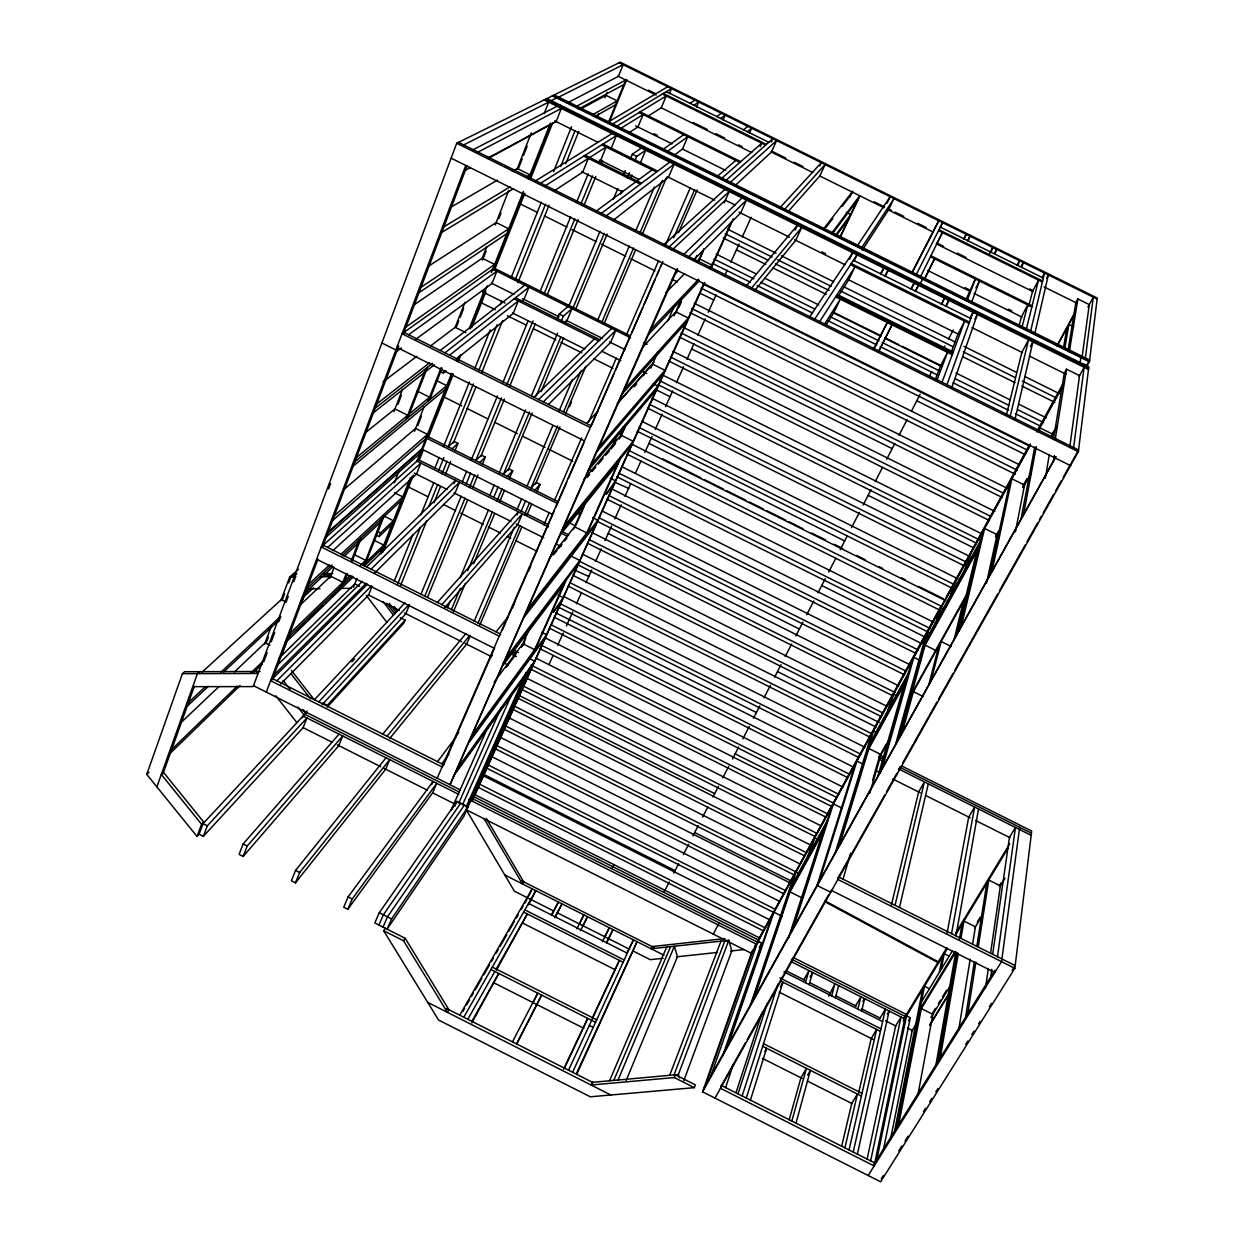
<?xml version="1.0" encoding="UTF-8"?>
<svg xmlns="http://www.w3.org/2000/svg" width="1244" height="1244" viewBox="0 0 1244 1244"><rect width="100%" height="100%" fill="white"/><g stroke="black" fill="none" stroke-linecap="round" stroke-linejoin="round"><path stroke-width="1.5" d="M1031.385 833.169L1031.649 831.039L901.791 766.04M752.154 951.038L702.58 1091.843L880.643 1181.8L1014.84 968.33L1031.447 833.2L899.536 767.159M714.989 1098.11L1078.361 451.712L1088.795 366.871L546.94 98.54M1073.619 447.56L1084.13 367.322L1078.983 376.668M1085.359 357.899L1093.321 297.176L1087.94 307.066M1019.691 827.307L1001.544 961.659L868.203 1175.518M1069.716 447.405L1079.543 375.641L1066.543 369.188L1064.273 373.34L1053.481 439.085M1081.907 358.396L1089.277 304.593L1077.864 298.949L1075.858 302.65L1068.021 350.45M997.486 956.729L1015.462 827.462L1009.444 837.445L992.681 954.164M1080.15 362.595L1080.849 357.495M990.706 976.929L991.779 969.34M985.559 987.658L988.358 968.454M990.597 953.091L1000.378 885.884L988.762 880.052L978.266 946.902M1075.625 361.74L1075.811 360.449M967.77 1013.736L975.871 962.172M1053.388 461.182L1054.29 455.491M965.593 1017.234L974.379 961.736M976.804 946.435L986.803 883.287M958.673 1030.032L970.149 959.295M972.637 944.009L975.42 926.811L963.944 921.042L960.974 938.163M1055.13 439.925L1066.543 369.188M1069.28 352.145L1077.864 298.949M1045.364 478.147L1049.19 455.211M1052.051 437.997L1052.688 434.172L1039.875 427.812L1039.16 431.59M1064.74 348.678L1068.876 324.42L1073.743 326.83M1063.651 346.858L1066.901 328.074M938.1 1061.365L957.087 952.546M959.373 939.453L962.032 924.214M940.215 1057.96L958.346 953.37M935.97 1064.755L955.796 951.94M955.952 935.877L978.546 808.989M951.536 933.653L974.627 807.029L968.718 817.059L947.088 933.124M939.422 972.217L942.314 956.791M917.823 1095.342L932.86 1014.358L921.353 1008.573L898.588 1124.778M941.335 969.092L944.18 953.681L949.063 956.138M1023.454 514.892L1036.299 446.736M1020.966 519.37L1034.759 447.062M1015.399 531.857L1024.527 485.067L1011.885 478.784L991.919 571.494M896.551 1128.044L924.479 986.259L929.299 988.685M894.514 1131.309L922.628 989.291M890.409 1139.784L912.256 1030.405L907.498 1028.011M883.256 1150.467L910.281 1017.732L906.549 1015.85L876.787 1159.75M870.644 1160.854L901.029 1016.97L895.633 1025.927L867.099 1159.159M989.493 575.848L1009.724 482.719M986.461 583.172L997.097 534.671L984.61 528.467L961.285 626.478M857.365 1154.137L889.149 1010.999L887.345 1013.984M853.213 1152.053L885.433 1009.117L880.068 1018.09M849.061 1149.954L876.647 1029.394L871.22 1038.476L858.515 1093.336M1015.197 418.575L1032.893 341.945L1030.374 346.641M1034.961 332.941L1048.35 274.94L1046.655 278.127M899.459 907.514L928.319 783.844M844.909 1147.854L857.411 1094.051L851.736 1103.428L841.675 1146.284M895.058 905.29L924.401 781.885L918.632 791.977L891.388 904.963M958.922 630.708L982.496 532.292M1010.252 416.118L1028.539 339.799L1021.853 352.332L1006.334 415.309M1030.701 330.826L1044.54 273.058L1042.005 277.847M956.574 634.922L976.758 551.279M954.226 639.136L963.4 601.35M861.625 1010.983L864.642 998.652L862.869 1001.653M967.397 564.527L969.558 555.85L972.668 557.405M1026.424 328.711L1038.522 280.087L1032.504 291.454L1028.757 306.148M857.862 1009.102L860.926 996.786L855.623 1005.79M965.313 568.337L967.49 559.629M931.072 680.717L941.164 641.5L951.162 646.476M1022.164 326.597L1027.746 304.92L1021.433 316.847L1019.007 326.052M952.842 591.024L955.143 582.114L958.222 583.654M928.77 684.822L938.971 645.465M950.774 594.788L953.106 585.846M946.637 596.731L1029.177 445.43M835.377 997.781L838.658 985.575M940.588 607.756L941.055 606.03L756.368 944.165L468.926 799.503M938.474 617.164L940.931 608.021L943.978 609.544M936.437 620.865L938.909 611.69M831.63 995.884L834.942 983.709L828.768 996.242M902.149 732.623L913.376 691.648L923.235 696.578M795.989 1123.145L810.419 1070.353L807.651 1075.08M897.701 740.6L927.697 632.123L931.165 633.849M899.925 736.603L925.101 645.123L935.954 650.534M895.493 744.565L925.707 635.746M791.837 1121.046L806.439 1068.347L800.918 1077.786L789.194 1119.771M882.307 768.248L913.842 657.345L920.731 660.797M877.937 776.069L904.232 684.356M880.114 772.166L911.883 660.922M872.65 780.112L879.275 757.316M1021.79 267.413L1023.221 262.515L1021.542 265.718M869.851 793.05L881.001 754.579L868.903 748.53L839.544 844.987M843.043 879.181L850.601 853.229M809.144 984.564L812.69 972.513L810.108 977.038M887.921 710.371L891.653 697.76M889.864 706.825L893.581 694.261L896.986 695.956M805.397 982.682L808.989 970.647L803.826 979.712M831.443 889.771L830.681 892.29L817.495 885.666L818.272 883.147M1017.95 265.516L1019.411 260.634L1016.908 265.438M837.461 848.735L873.381 731.037L876.756 732.732M835.377 852.482L871.5 734.473M863.103 748.919L863.709 746.96M817.199 885.075L855.048 764.438M750.412 1100.131L766.646 1048.272L764.842 1051.444M819.252 881.405L856.898 761.064L861.921 763.583M857.52 759.089L858.127 757.114M746.276 1098.048L782.974 982.231L780.377 986.819M742.139 1095.948L778.013 984.004M791.371 931.445L831.583 807.154M832.5 805.506L833.153 803.469M793.361 927.869L833.402 803.857L841.675 808.009M737.987 1093.865L767.33 1003.379M788.463 938.194L822.564 832.702M736.028 1092.636L762.292 1012.072M808.273 855.203L812.923 841.162M810.077 851.938L814.696 837.927L817.977 839.576M754.268 998.046L789.987 891.886L801.602 897.717L804.479 892.523M725.579 1087.583L733.587 1063.698M750.443 1004.903L794.294 875.092M752.356 1001.467L796.036 871.92M726.341 1048.163L772.244 915.257M728.207 1044.82L773.939 912.147L781.963 916.175M722.577 1056.14L761.748 942.983L758.047 941.117L710.853 1075.951M705.379 1085.763L753.024 950.26M951.924 387.164L977.364 314.452L974.907 319.179M197.003 836.419L201.575 824.259L161.316 774.452L163.493 772.322L203.643 822.02L199.087 834.18L197.003 836.419L146.745 774.39L182.433 673.673L184.61 671.713L260.089 671.496M156.868 786.877L197.438 673.626L199.6 671.667M162.964 773.784L194.359 686.253M994.873 254.103L996.584 249.344L994.92 252.548M946.979 384.723L973.026 312.306L969.776 318.604M385.345 928.273L383.665 930.73L438.572 1020.049L590.309 1096.804L694.323 1087.66L695.318 1084.861L675.368 1074.785L674.31 1077.553L591.258 1085.001L592.502 1082.342L678.384 1074.505L728.813 940.277L651.234 948.752L652.214 946.544L725.019 938.567M991.033 252.205L992.774 247.463L989.478 253.885M683.827 1080.647L731.799 950.882L728.813 940.277M942.035 382.266L964.629 321.17L957.989 334.014L951.349 351.834M971.828 301.67L979.463 281.02L975.934 287.877M264.599 644.205L271.363 626.105M280.817 600.774L289.603 577.263L298.529 569.239M266.356 642.542L268.377 637.115M282.559 599.188L284.581 593.761M288.639 582.923L290.661 577.511M552.414 95.819L1089.433 361.74L1097.255 298.047L620.243 62.2L456.719 143.262L253.138 686.61L192.773 686.657M263.728 661.824L267.133 652.727M271.223 641.811L274.644 632.714M278.734 621.798L280.771 616.34M286.229 601.785L288.281 596.327M293.74 581.788L295.792 576.33M328.54 489.001L330.577 483.543M203.363 836.341L207.313 825.861L306.941 717.975L303.132 727.647L203.363 836.341L199.087 834.18M266.294 692.099L465.785 165.452M284.518 644.765L285.887 641.158M300.239 603.309L302.276 597.897M272.203 679.784L317.889 559.302M322.709 546.582L398.749 346.003M403.243 334.154L467.013 165.95M281.424 655.728L287.566 639.525L290.35 636.881M301.219 603.527L306.008 590.931M937.105 379.824L947.524 352.363L940.526 365.923L935.161 379.933M967.568 299.571L975.374 278.998L965.873 299.742M674.03 1074.894L724.894 940.697M669.707 1075.283L720.991 941.133M329.971 578.149L334.092 567.404M393.944 411.624L402.481 389.403M397.924 404.347L401.392 395.312M341.447 586.033L346.298 573.515M351.166 560.997L359.485 539.538M406.135 419.321L425.806 368.613M343.188 584.353L347.356 573.639M352.207 561.137L361.226 537.921M407.814 417.922L427.469 367.322M339.037 734.131L243.14 843.945L239.081 854.379L243.155 856.447L338.803 745.607L342.706 735.966L247.229 846.013L243.155 856.447M302.432 717.695L306.988 710.946M353.42 587.401L356.95 578.382M394.364 482.765L399.308 470.139M414.47 431.373L424.002 407.006M455.055 327.638L464.945 302.401M481.863 259.141L486.808 246.514M495.267 224.884L508.672 190.627M517.146 168.997L531.25 132.937M719.094 922.784L713.325 934.151M304.08 715.922L305.34 712.719L302.992 709.718M417.782 425.541L421.452 416.196M456.564 326.503L458.678 321.107M460.187 317.267L463.701 308.279M482.563 260.105L486.109 251.07M498.844 218.555L500.974 213.113M518.67 167.909L522.2 158.874M523.491 155.578L527.161 146.217M364.274 563.967L382.079 518.515M428.045 401.159L441.185 367.618M365.923 562.366L383.712 516.991M429.631 399.837L442.071 368.115M544.157 113.686L548.682 102.148L463.67 144.91M375.735 534.889L379.093 536.568L380.524 532.93L393.399 520.738L383.432 515.747M440.252 371.536L443.315 373.076L444.357 370.432M380.462 553.487L410.349 477.82M416.74 461.602L451.603 373.34M456.579 360.729L458.01 357.121M469.377 328.307L485.02 288.701M491.427 272.498L523.413 191.483M528.389 178.887L550.423 123.078M381.302 553.798L411.888 476.421M418.264 460.28L452.505 373.635M458.072 359.516L459.596 355.675M470.154 328.976L487.181 285.84M493.51 269.87L523.46 194.048M529.788 178.032L551.279 123.638M382.872 552.258L413.397 475.068M419.088 460.7L423.333 449.939M453.282 374.211L428.465 436.971L426.941 438.308M458.243 361.662L461.089 354.493M471.709 327.592L485.891 291.734L484.445 292.807M494.941 268.844L524.859 193.162M530.566 178.763L552.647 122.907M372.049 586.344L368.613 595.021L280.678 684.013M434.871 468.226L439.179 457.434M443.502 446.658L469.392 381.955M474.43 369.375L490.26 329.831M500.321 304.671L501.767 301.064M511.113 277.707L541.327 202.212M553.549 171.656L571.54 126.717M394.239 581.15L412.93 534.578M420.845 514.876L433.783 482.625M438.79 470.185L443.828 457.605M473.404 383.945L448.151 446.829L454.029 441.433L457.932 443.377L455.04 450.577M478.442 371.365L497.196 324.668M515.218 279.745L545.51 204.296M560.655 166.572L575.07 130.636M453.422 442.942L475.877 387.117M481.677 372.702L502.7 320.47M517.908 282.652L549.071 205.213M565.74 163.788L578.787 131.366M397.318 584.851L420.394 527.565M429.04 506.075L437.686 484.585M442.009 473.84L447.062 461.306M400.552 585.582L426.708 520.785M433.969 502.778L440.5 486.575M445.585 473.98L450.67 461.384M597.042 117.325L598.488 113.748M604.926 97.887L607.181 92.305M386.029 757.783L295.574 870.427L291.36 880.799L295.45 882.851L385.687 769.212L389.714 759.633L299.68 872.495L295.45 882.851M454.231 483.527L455.506 480.371L366.622 566.953M409.385 605.066L405.855 613.696L322.134 704.695M400.195 617.646L405.124 620.118L403.911 623.088L327.265 707.105M608.223 122.861L625.716 80.02L576.921 106.082M462.286 481.926L466.687 471.181M471.072 460.435L497.429 395.934M502.56 383.385L528.187 320.688M539.896 292.013L570.638 216.767M576.501 202.43L588.21 173.771M609.296 122.223L626.774 79.445M420.876 594.508L461.12 496.294M466.205 483.885L470.636 473.093M501.441 397.924L475.752 460.607L481.397 455.102L485.316 457.046L482.345 464.23M506.572 385.391L532.992 320.921M544.001 294.066L574.837 218.851M580.699 204.514L592.455 175.87M480.775 456.61L504.364 399.153M509.527 386.589L535.34 323.751M547.142 295.03L578.102 219.613M584.011 205.26L595.798 176.524M600.961 163.959L602.438 160.367M424.671 596.42L465.023 498.253M469.423 487.539L474.57 475.053M610.991 148.767L616.371 135.674L540.72 183.148M427.656 596.996L467.573 500.119M472.751 487.555L477.914 474.99M626.105 1080.601L677.467 956.729L674.388 946.217L618.097 1079.932M557.032 319.288L559.225 314.048L567.855 306.568M946.249 306.335L948.768 300.286L946.342 305.029M561.231 321.372L563.423 316.132L571.991 308.636L566.922 320.734L564.061 323.284M489.732 495.641L494.195 484.927M498.673 474.213L525.481 409.929M531.452 395.639L557.514 333.128M568.695 306.335L599.981 231.322M613.401 199.18L617.864 188.466M623.819 174.176L625.312 170.599M630.241 159.216L632.325 154.24L641.391 148.052M447.529 607.865L450.499 600.743M460.187 577.605L488.472 509.978M493.65 497.6L498.16 486.839M529.493 411.919L503.353 474.399L508.78 468.77L512.699 470.73L509.682 477.883M536.211 395.856L560.857 336.953M572.815 308.388L604.18 233.405M620.601 194.142L622.093 190.565M627.334 178.063L629.573 172.714M634.611 161.393L636.695 156.417L645.698 150.182L640.209 163.244M508.143 470.279L532.152 413.008M541.156 391.533L563.656 337.839M575.661 309.212L607.165 234.043M630.413 178.561L631.921 174.984M451.323 609.778L460.28 588.428M467.744 570.638L492.391 511.937M496.869 501.254L502.094 488.799M669.381 93.58L671.465 88.588L612.794 123.902M453.298 612.017L465.334 583.405M473.606 563.734L494.646 513.648M499.917 501.13L504.426 490.4M613.836 1080.321L670.547 946.637M431.699 784.637L433.083 781.45L348.087 896.94L343.717 907.234L347.807 909.302L432.617 792.832L436.753 783.316L352.192 899.023L347.807 909.302M517.177 509.371L521.734 498.688M527.036 486.233L552.803 425.697M558.867 411.453L572.504 379.42M597.509 320.672L629.34 245.892M636.166 229.876L654.344 187.16M517.069 514.954L518.406 511.813L437.406 602.438M474.182 621.238L514.332 527.207M521.112 511.331L525.683 500.601M530.224 489.981L557.576 425.914M563.656 411.686L581.119 370.759M601.629 322.709L633.538 247.976M639.618 233.748L662.399 180.364M470.279 635.606L466.609 644.174L389.683 738.501M696.547 107.015L698.677 102.039L693.857 105.258M535.542 483.963L559.94 426.879M565.289 414.392L585.893 366.218M604.195 323.393L635.482 250.246M642.339 234.199L666.753 177.114M569.488 406.741L571.447 402.185M477.991 623.151L519.759 525.621M524.315 514.985L529.633 502.56M609.576 1080.709L666.691 947.057M941.864 304.158L944.429 298.14L941.21 304.469M674.746 154.8L682.489 149.047L687.776 136.669L667.826 151.146M479.702 625.25L521.749 527.207M527.098 514.721L531.686 504.022M537.035 491.551L540.098 484.414L536.18 482.454L530.986 488.177M967.972 240.792L969.947 236.173L967.505 241.009M543.892 524.875L549.288 512.45M554.668 500.041L581.648 437.935M588.583 421.965L616.324 358.07M626.354 335.009L658.714 260.478M665.649 244.508L690.327 187.72M722.982 120.093L725.143 115.132L720.603 118.475M437.219 778.122L662.865 261.442M468.055 806.983L391.611 918.927L387.102 929.159L463.794 816.499L468.055 806.983L456.952 801.385L379.28 912.707L374.817 922.955L405.186 938.303L448.928 1009.739L447.405 1012.336L403.554 940.775L383.665 930.73M443.502 765.231L494.661 647.735M502.405 629.931L513.259 605.004M513.461 604.553L514.643 601.847M514.814 601.443L529.54 567.622M531.095 564.061L541.933 539.15M543.488 535.589L554.342 510.662M555.897 507.101L566.751 482.174M568.29 478.613L583.794 443.019M591.553 425.215L614.023 373.589M615.578 370.028L630.304 336.207M631.859 332.646L642.713 307.719M644.252 304.158L655.106 279.247M656.661 275.686L658.978 270.337M660.533 266.776L662.166 263.044M512.419 608.083L514.736 602.78M528.591 570.949L530.908 565.647M673.735 237.728L694.587 189.85M678.524 232.675L697.138 189.99M378.907 925.023L383.385 914.775L460.653 803.251M383.012 927.091L387.49 916.844L464.354 805.117M591.258 1085.001L592.502 1082.342M651.234 948.752L652.214 946.544M964.131 238.895L966.153 234.292L963.711 239.128M756.368 712.501L555.835 612.888M529.82 627.956L521.283 647.269L524.688 642.728M573.484 529.306L585.255 502.7M522.604 645.512L525.699 638.499M574.946 527.254L584.182 506.386M749.448 133.17L751.625 128.225L747.364 131.708M488.736 725.221L451.137 810.124L453.189 807.169M611.006 449.131L618.081 433.176M643.537 375.704L645.107 372.174M667.795 320.921L674.839 305.029M694.416 260.851L696.764 255.549M454.837 806.159L456.952 801.385M623.135 426.847L620.01 433.907L621.16 432.539M619.325 439.039L625.732 424.577M650.814 368.1L658.045 351.803M673.999 315.883L681.696 298.56M698.086 261.644L703.762 248.862M724.179 202.881L729.202 191.545L669.194 246.887M620.569 437.453L625.281 426.816M675.647 313.426L681.152 301.017M699.252 260.276L703.187 251.412M458.741 803.142L501.161 707.681M679.022 307.097L681.37 301.794M462.441 804.992L512.839 691.913M533.085 653.193L565.18 581.306M585.115 536.646L619.263 460.14M534.391 651.421L566.44 579.642M586.344 535.06L620.445 458.694M760.271 146.559L761.763 143.215L722.064 178.001M466.142 806.858L526.181 672.522M529.944 667.344L466.251 809.766L514.378 891.186L553.922 911.121L552.196 914.371M468.304 806.221L528.218 672.273M475.224 791.79L476.794 788.276M479.158 783.005L484.662 770.689M486.233 767.175L488.581 761.903M492.515 753.118L505.888 723.246M507.459 719.732L509.029 716.217M511.393 710.93L520.832 689.845M524.766 681.059L527.129 675.787M703.809 283.554L472.082 801.089L704.819 282.481M710.806 267.942L731.596 221.51M711.148 268.331L733.338 218.788M771.358 142.003L772.835 138.706L726.294 180.1M549.039 664.42L552.989 655.681M557.716 645.201L563.252 632.978M566.409 625.981L572.722 612.001M576.423 603.807L581.414 592.782M585.955 582.721L591.709 570.016M595.487 561.635L601.256 548.868M605.019 540.549L611.613 525.979M614.8 518.919L621.176 504.831M624.97 496.403L630.692 483.761M635.357 473.435L640.955 461.058M644.858 452.427L652.105 436.395M655.261 429.398L662.166 414.128M665.54 406.664L672.662 390.911M676.394 382.654L683.547 366.825M686.89 359.423L694.028 343.624M697.853 335.165L705.239 318.853M708.194 312.306L716.14 294.735M724.428 276.386L727.211 270.228M730.834 262.22L739.076 243.964M742.248 236.966L751.143 217.296M576.485 1073.463L637.068 941.692L576.672 1074.334M626.385 954.117L633.414 939.842L572.598 1072.281M819.812 165.95L821.32 162.684L780.61 206.986M795.149 230.124L797.373 225.304L746.851 285.42M592.393 1017.732L619.403 960.384L568.539 1070.229M563.563 1069.218L587.728 1018.385L564.481 1068.161M849.636 197.267L852.124 191.996M851.083 194.717L852.746 191.203L823.295 229.269M839.669 237.853L859.697 195.743L831.832 233.032M840.291 236.998L859.464 196.692M528.544 896.442L532.168 888.822L459.736 1015.197M849.621 259.094L852.684 252.703L809.844 316.676M853.928 261.224L857.007 254.849L814.773 319.117M606.839 941.91L612.997 929.563L606.637 942.781M887.034 203.223L890.16 196.723L857.722 245.177M925.209 277.536L934.508 258.768L924.961 278.469M554.684 909.613L558.369 902.024L551.372 914.915M602.391 941.739L609.358 927.729M920.404 283.476L922.535 279.091M880.705 274.489L883.831 268.129L880.534 273.773M915.568 291.127L918.445 285.265L915.273 291.609M885.028 276.635L888.154 270.259L884.904 275.95M533.07 1002.633L537.75 993.147L512.481 1041.866M579.377 923.95L583.856 914.869L576.843 928.864M583.001 925.769L587.495 916.704L580.497 930.699M920.7 276.355L942.408 232.55L936.67 244.042M940.169 227.481L942.579 222.645L916.439 274.255M910.95 289.463L914.122 283.119L911.183 288.966M878.855 350.917L892.01 324.839L878.482 351.803M604.802 936.763L608.596 929.237M612.235 867.939L613.93 864.642M873.926 348.475L887.299 322.507L873.677 349.424M516.54 1043.934L541.653 995.107L516.96 1043.514M664.218 891.746L669.241 881.996M673.813 873.086L678.602 863.771M683.376 854.504L688.601 844.365M692.939 835.921L698.195 825.689M702.596 817.137L707.883 806.874M712.936 797.046L718.441 786.348M722.842 777.795L728.782 766.242M732.514 758.98L738.687 746.991M742.87 738.843L749.261 726.418M753.444 718.301L759.851 705.861M764.034 697.713L770.425 685.288M774.639 677.109L781.014 664.7M785.228 656.505L791.65 644.034M795.833 635.902L802.924 622.124M806.703 614.769L813.794 600.992M818.023 592.766L825.254 578.693M828.691 572.038L835.797 558.229M840.135 549.77L847.319 535.822M851.518 527.658L859.386 512.357M863.149 505.048L871.064 489.669M875.216 481.583L882.494 467.433M886.708 459.238L894.794 443.533M899.085 435.167L907.047 419.694M911.401 411.251L920.14 394.255M929.097 376.823L931.74 371.692M943.185 349.455L944.942 346.019M948.472 339.177L953.199 330.002M912.194 272.141L938.785 220.763L912.987 271.083M555.057 916.781L562.008 903.859L554.964 917.823M1056.794 345.988L1075.22 312.011M1057.524 345.365L1074.132 314.748M1036.641 431.839L1062.765 384.24M754.641 946.482L1030.467 444.015M1037.309 431.544L1063.185 384.396M1030.327 445.181L751.36 953.293L465.567 809.424M1037.807 431.575L1062.998 385.687M925.101 641.469L980.474 540.751M791.2 886.241L827.151 820.869M869.432 743.99L908.384 673.144M923.592 646.958L979.292 545.712M923.079 648.808L978.888 547.391M788.96 892.881L825.099 827.229M867.597 750.008L906.767 678.82M759.229 947.555L761.748 942.983M788.214 895.105L824.399 829.359M866.975 752.029L906.223 680.717M1086.245 366.14L1089.635 360.014L554.249 94.917M1086.634 366.809L1089.48 361.273L552.896 95.586M1023.112 485.689L1026.86 478.893M995.542 536.506L998.372 531.39M1022.739 487.337L1027.513 478.691M1051.786 434.809L1053.839 431.093M995.682 537.221L1000.845 527.876M1023.081 487.679L1030.887 473.575M1051.553 436.24L1057.182 426.054M911.805 693.452L966.106 595.409M911.246 695.505L965.655 597.291M880.581 754.346L886.21 744.192M879.057 758.078L888.465 741.113M703.575 1089.029L1055.954 456.564L702.58 1091.843M471.896 1021.355L498.751 973.446L471.865 1022.848M720.68 1086.852L745.296 1043.063M747.193 1039.689L761.39 1014.42M763.147 1011.294L806.361 934.399M806.827 933.56L828.597 894.825M838.083 877.937L884.624 795.134M886.521 791.759L896.971 773.162M898.868 769.787L900.765 766.397M902.662 763.023L913.112 744.441M913.656 743.477L936.856 702.191M938.754 698.801L952.997 673.455M954.894 670.081L997.641 594.041M999.538 590.651L1025.18 545.028M1027.077 541.653L1037.527 523.055M1039.424 519.681L1041.321 516.307M1043.218 512.917L1053.668 494.334M1055.565 490.96L1061.272 480.806M1063.169 477.432L1070.757 463.919L1070.54 465.645L451.137 158.175M1071.628 462.364L1078.579 450.017L458.538 142.36M467.837 1019.303L494.848 971.471M496.216 969.06L527.332 913.951L496.403 970.211M463.794 1017.25L535.806 890.657L528.591 904.808M462.752 1011.636L464.665 1008.293M466.578 1004.95L469.454 999.943M471.367 996.599L473.28 993.256M475.192 989.913L481.894 978.204M483.807 974.861L489.545 964.831M491.458 961.488L493.37 958.144M496.247 953.122L498.16 949.778M500.072 946.435L506.759 934.742M508.687 931.398L514.425 921.369M516.338 918.025L518.25 914.682M521.127 909.659L523.04 906.316M524.952 902.973L526.865 899.63M903.439 1019.442L946.777 947.804M955.765 932.953L1009.693 843.821M903.331 1021.168L947.353 948.441M956.356 933.575L1008.386 847.615M908.462 1020.702L910.281 1017.732M921.384 1001.949L952.391 950.882M919.954 1009.211L955.143 951.333M919.471 1011.652L955.734 952.049M977.224 922.193L980.225 917.248M999.305 885.946L1001.327 882.649M911.463 1031.727L916.486 1023.485M974.845 927.76L981.889 916.206M999.989 886.505L1005.028 878.248M932.44 1013.331L935.472 1008.386M938.505 1003.426L940.526 1000.129M942.548 996.833L946.591 990.224M930.963 1017.436L951.225 984.377M929.828 1024.714L947.897 995.262M929.595 1025.538L948.674 994.438M873.801 1164.539L994.858 970.273M825.705 325.617L833.682 312.928L840.306 299.213L824.632 324.015M881.25 1178.783L883.318 1175.502M898.759 1150.902L901.853 1145.988M904.948 1141.075L908.042 1136.145M923.483 1111.561L925.552 1108.28M929.672 1101.717L931.725 1098.436M935.846 1091.874L937.914 1088.593M965.717 1044.322L967.785 1041.041M971.906 1034.479L973.959 1031.198M978.624 1023.781L980.085 1021.464M989.415 1006.614L991.484 1003.333M1012.087 970.538L1015.166 965.608L838.627 876.973L837.896 879.477L1014.84 968.33M837.43 297.456L848.703 279.853L854.97 266.838L819.703 321.558M862.216 250.215L888.465 209.972L893.954 198.605L861.983 247.276M403.554 940.775L405.186 938.303M458.352 767.128L534.702 661.233L529.788 658.76M456.719 770.86L533.178 664.654M453.36 776.365L523.118 679.364M469.423 741.984L545.028 638.188M472.751 734.411L534.671 649.663L522.838 643.739L494.163 681.992M471.087 738.205L546.567 634.72L541.622 632.232M588.941 576.485L574.712 570.156M836.59 235.209L848.937 218.353M835.082 235.893L850.725 214.606L846.2 212.366M561.604 601.163L553.409 612.219L563.174 597.633L558.167 595.13M441.853 763.832L448.851 754.222M437.561 761.67L456.035 736.93M833.029 232.923L857.894 199.522M506.308 667.266L515.529 654.95M456.455 735.468L458.756 732.389M503.369 664.778L563.548 584.96M506.852 656.879L579.828 560.453L569.721 555.384M505.111 660.828L578.211 564.045M822.766 236.5L823.528 235.505M628.733 488.457L614.458 482.05M524.517 616.682L596.203 523.864M826 227.372L832.951 218.338M842.219 206.317L850.336 195.79M528.094 608.58L586.795 532.899L574.588 526.803L549.413 558.323M490.12 658.138L492.484 655.09M526.305 612.639L597.851 520.194L592.75 517.644M613.821 484.554L606.108 494.303L615.5 480.79L610.337 478.209M496.138 631.89L508.158 616.729M553.596 554.808L557.188 550.299M558.509 548.635L562.117 544.126M564.512 541.109L566.922 538.092M809.828 230.093L810.621 229.114M560.873 534.018L617.522 464.043M562.739 529.788L631.486 445.103M754.766 290.474L795.725 240.294L801.696 227.45L751.765 287.862M564.605 525.543L633.196 441.262L621.02 435.198L584.089 479.142M387.039 736.261L469.797 635.373M382.763 734.1L465.971 633.46M587.137 477.432L589.609 474.493M592.066 471.554L595.752 467.153M598.348 464.059L603.278 458.165M605.75 455.226L609.451 450.81M611.924 447.871L615.624 443.455M613.79 442.848L616.075 440.127M589.547 468.817L656.117 390.072M591.475 464.447L657.889 386.138L653.255 383.821M599.204 446.86L664.965 370.292L652.571 364.134L618.237 402.714M597.26 451.261L663.192 374.273M444.528 607.958L517.675 524.75L522.356 513.788L441.838 604.662M634.238 386.791L636.788 383.914M787.95 211.775L819.796 176.01L825.114 164.55L784.855 209.101M617.273 403.46L653.971 362.253M622.793 393.228L686.548 322.118M624.783 388.688L688.367 318.044L675.803 311.809L643.179 346.703M534.936 490.152L540.098 484.414M586.593 423.473L598.271 410.66M405.124 620.118L327.25 705.332L322.585 703M318.744 701.896L408.778 604.755M201.575 824.259L203.643 822.02M306.397 712.47L203.021 823.684L207.313 825.861M314.468 699.75L404.953 602.827M351.881 661.761L354.509 658.931M648.715 334.263L699.486 280.631M650.783 329.598L698.724 279.169M709.391 267.958L712.05 265.159L699.33 258.845L696.64 261.551M507.319 476.359L512.699 470.73M665.804 292.651L684.573 273.727M276.883 680.841L371.365 585.986M693.266 260.338L740.646 213.019L746.462 200.082L688.849 256.637M367.555 584.074L270.617 680.701L442.071 766.957L443.704 764.765L272.623 678.695M548.464 404.487L610.617 342.458L615.796 330.422L543.286 401.89M374.444 573.204L454.946 493.386L459.44 482.345L371.054 569.177M274.053 674.886L366.171 583.312M675.414 273.556L678.167 270.834M276.697 665.913L362.346 581.399M479.702 462.55L485.316 457.046M278.998 658.247L354.773 583.934L359.656 586.375M538.59 399.542L611.659 328.369M170.366 753.133L240.108 685.553M254.056 672.04L262.437 663.923M297.316 630.117L305.697 622.016M308.481 619.31L322.429 605.781M332.195 596.327L337.777 590.916M286.758 641.406L353.28 576.874M364.368 566.113L382.375 548.635M171.672 749.51L237.2 686.159M251.148 672.693L263.697 660.564M683.936 254.196L742.139 197.951M146.745 774.39L148.953 772.26M288.235 637.519L351.928 575.894M362.999 565.18L383.774 545.09L373.884 540.129M533.909 397.209L594.476 338.881M289.712 633.616L342.893 582.332L330.702 576.221L298.887 606.232M344.635 580.637L349.891 575.568M360.418 565.414L365.689 560.329L353.856 554.404M379.093 536.568L391.969 524.33M181.531 722.095L219.146 686.424M234.463 671.9L265.112 642.837L269.886 645.232M187.222 706.172L208.308 686.408M223.764 671.915L278.578 620.523M303.707 596.964L313.566 587.728M305.247 592.611L333.019 566.673M344.137 556.301L358.023 543.333M359.749 541.715L380.617 522.216M671.993 250.044L725.376 200.191L735.048 204.98M188.559 702.456L205.415 686.688M220.872 672.242L279.884 617.071M304.998 593.59L310.611 588.334M306.77 588.63L332.179 564.963M342.069 555.757L401.361 500.554M308.279 584.618L329.442 564.994M340.732 554.513L402.807 496.916L394.457 492.733M452.101 448.773L457.932 443.377M734.753 185.869L771.436 152.079L776.614 140.572L730.539 182.199M201.575 672.631L281.268 599.592L286.089 602.018M332.925 550.563L416.491 474.151L420.876 463.063L327.654 547.422M664.28 244.446L724.894 189.415M326.41 536.802L419.959 453.469M328.245 531.95L421.685 449.084M327.887 532.899L421.358 449.939M332.568 520.583L425.775 438.728M334.418 515.716L427.501 434.358L415.62 428.434L344.681 488.861M717.819 175.902L735.764 160.414M353.218 466.111L445.212 389.512M354.835 461.851L446.736 385.656L436.426 380.508M356.453 457.59L407.705 415.278L394.986 408.918L365.207 432.85M409.385 413.894L429.584 397.209L417.238 391.051M743.539 129.811L747.846 126.359M443.315 373.076L446.052 370.868M456.284 359.096L513.259 313.364L518.282 300.955L449.597 355.178M521.003 301.763L524.019 299.384L528.949 287.224L444.917 352.845M373.495 412.619L424.204 372.765M425.868 371.458L434.42 364.725M375.159 408.234L432.585 363.326M376.823 403.849L429.647 362.735M613.914 219.753L668.479 177.254L674.046 164.224L606.388 215.725M440.236 350.513L524.812 285.171M383.012 381.877L416.802 356.328M430.626 345.879L455.195 327.296L465.862 332.615M601.49 213.284L669.738 162.093M596.576 210.858L635.777 181.888M637.037 180.955L652.105 169.822M415.854 339.223L492.018 283.461L496.854 271.27L408.592 334.729M396.743 351.321L401.439 347.9M397.769 348.6L395.887 349.968L381.892 342.986M716.793 116.594L721.364 113.266M663.581 149.047L683.718 134.663M405.948 327.032L494.63 264.397L482.221 258.239L414.081 304.858M418.964 292.698L506.759 233.67M421.047 287.224L508.687 228.772L496.185 222.552L427.967 266.543M690.047 103.361L694.898 100.173M554.062 190.938L582.721 172.185L588.35 158.377L545.618 185.574M597.633 162.435L600.634 160.476L606.139 147.041L589.718 157.506M630.086 132.004L637.939 126.997L643.101 114.572L621.254 128.085M648.482 115.832L661.264 107.793L666.224 95.959L617.024 126.002M535.837 180.707L612.079 133.543M441.822 232.395L513.088 188.948M443.968 226.766L510.133 186.818M526.678 176.835L529.991 174.829L517.317 168.546L512.357 171.439M608.565 121.803L667.686 86.722M449.442 208.043L497.444 180.1M595.705 116.081L615.624 104.729M592.346 114.915L617.195 100.888L605.968 95.321L580.59 109.099M487.819 158.594L556.13 121.601L561.355 108.415L478.1 152.063M465.365 170.304L470.434 167.567M489.016 157.522L549.817 124.633M578.32 109.208L623.85 84.576M567.202 103.003L618.377 76.382L623.135 64.688L558.696 97.11M473.202 149.638L557.063 106.284M558.416 105.585L559.769 104.885M551.216 100.655L556.659 97.918M663.207 958.269L650.239 959.668L633.041 950.991M676.487 956.838L716.979 952.484M730.477 951.022L743.974 949.576M296.927 574.09L293.071 574.153L295.574 575.412M323.456 573.702L332.832 573.562M291.345 575.692L295.201 575.645M323.658 575.226L331.184 575.117M289.603 577.263L295.419 577.169M320.097 576.812L331.402 576.656M308.372 588.832L320.035 588.692M339.472 588.443L351.135 588.288M182.433 673.673L258.068 673.471M619.17 62.729L1097.13 299.058M666.364 91.652L768.792 142.298M940.308 227.123L1043.343 278.065M663.379 93.456L766.413 144.413M938.987 229.751L1042.628 281.02M662.383 94.062L765.62 145.113M938.536 230.638L1042.394 281.999M648.497 90.19L655.433 93.627M771.762 151.162L785.648 158.019M794.325 162.326L803.002 166.618M874.19 201.823L884.608 206.97M888.076 208.681L891.544 210.407M895.027 212.118L903.704 216.409M917.59 223.282L926.267 227.574M617.662 76.024L656.179 95.073M770.985 151.861L812.736 172.512M819.703 175.948L884.064 207.795M887.532 209.505L932.767 231.882M1044.105 286.944L1077.149 303.287M693.266 122.503L707.198 129.392M715.906 133.699L724.614 138.006M738.547 144.895L742.03 146.621M936.701 242.922L943.59 246.343M957.382 253.154L965.997 257.415M1029.737 288.95L1033.173 290.645M660.859 107.59L751.796 152.577M936.25 243.84L1032.924 291.656M640.147 111.882L740.724 161.642M930.901 255.766L1032.116 305.853M639.043 112.551L739.822 162.435M930.419 256.746L1031.836 306.941M654.017 133.699L657.485 135.409M964.909 287.597L970.133 290.179M1008.402 309.134L1011.885 310.86M635.622 125.846L672.009 143.853M682.396 149L725.703 170.444M927.822 270.508L968.952 290.863M974.099 293.413L1022.086 317.173M1082.871 363.73L1087.163 365.845M545.556 99.225L1088.64 368.177M544.172 99.909L1088.469 369.484M853.4 260.338L970.802 318.495M632.325 154.24L636.695 156.417M851.269 263.572L969.496 322.134M850.554 264.661L969.06 323.362M821.942 251.879L825.425 253.605M603.029 144.04L657.687 171.128M554.653 120.87L598.131 142.407M612.048 149.296L631.174 158.781M639.867 163.088L648.575 167.396M667.701 176.866L714.647 200.128M738.998 212.195L789.427 237.184M794.652 239.765L845.08 264.754M972.03 327.638L1022.459 352.627M1029.426 356.079L1065.937 374.164M601.723 144.864L656.521 172.014M847.77 279.387L958.937 334.48M599.655 159.978L638.903 179.431M585.178 155.251L641.593 183.21M583.794 156.122L640.349 184.143M727.413 229.098L776.132 253.232M781.341 255.829L833.527 281.688M843.961 286.866L955.299 342.053M963.991 346.361L1016.177 372.22M1024.885 376.543L1059.67 393.788M725.236 233.81L772.151 257.073M777.36 259.654L831.225 286.353M839.918 290.661L952.842 346.641M963.276 351.819L1015.399 377.663M1022.335 381.099L1055.347 397.458M723.355 238.039L768.481 260.416M775.416 263.852L829.219 290.536M837.896 294.828L952.453 351.632M962.872 356.795L1014.933 382.608M1021.884 386.044L1054.85 402.403M836.403 295.637L952.733 353.327M835.61 296.881L952.235 354.695M581.601 171.625L622.591 191.949M736.432 249.842L765.791 264.397M772.711 267.833L826.249 294.377M716.249 254.118L756.212 273.944M764.904 278.252L818.77 304.982M834.413 312.726L879.586 335.134M884.795 337.73L898.697 344.619M902.18 346.345L940.402 365.301M956.045 373.06L1009.91 399.775M1018.603 404.098L1046.391 417.875M832.469 312.322L881.047 336.424M884.515 338.135L941.755 366.529M713.994 259.047L753.911 278.843M760.846 282.279L814.649 308.978M830.261 316.722L878.855 340.825M882.323 342.551L939.593 370.961M955.205 378.705L1009.008 405.388M1017.685 409.696L1043.716 422.602M712.128 263.215L750.256 282.139M757.192 285.576L812.674 313.099M828.271 320.843L876.818 344.915M880.285 346.641L937.494 375.019M953.091 382.763L1008.557 410.287M1015.493 413.723L1039.766 425.775M456.719 143.262L1078.361 451.712M702.876 283.974L1028.757 445.741M701.072 288.11L1026.533 449.69M518.546 203.052L537.548 212.491M544.452 215.927L566.922 227.077M572.1 229.658L596.28 241.663M601.474 244.228L625.654 256.248M630.832 258.814L655.028 270.819M672.304 279.402L677.482 281.968M699.937 293.133L713.761 299.991M916.781 400.786L1025.025 454.542M694.308 303.287L1018.587 464.354M691.944 308.605L1017.39 470.279M690.109 312.679L1015.228 474.197M683.531 327.436L1007.531 488.457M681.09 332.941L1002.742 492.826M679.286 336.968L1002.353 497.569M691.633 348.926L892.166 448.633M672.911 351.321L994.842 511.408M629.728 335.6L494.179 268.175L402.045 333.734L589.874 427.376L591.289 425.821L403.911 332.397M643.63 342.52L647.113 344.246M670.376 356.981L989.991 515.965M492.717 269.202L630.599 337.793M668.588 360.962L989.633 520.645M559.225 314.048L563.423 316.132M491.38 283.134L513.959 294.377M522.635 298.684L559.1 316.831M566.051 320.283L602.516 338.43M609.451 341.882L625.079 349.657M515.482 297.736L599.966 339.767M514.052 298.855L598.706 340.98M662.383 374.895L982.34 534.111M482.532 291.858L505.002 303.038M601.816 351.212L620.834 360.682M643.303 371.863L646.756 373.589M659.787 380.742L979.137 539.678M658.014 384.676L975.312 542.602M512.497 312.975L584.836 348.989M481.428 302.836L495.283 309.725M507.381 315.758L526.414 325.228M533.349 328.68L555.835 339.876M561.028 342.458L581.788 352.798M593.901 358.816L612.934 368.302M656.194 389.823L670.034 396.727M868.141 495.345L973.461 547.764M651.98 398.204L969.993 556.55M649.306 404.222L966.681 562.272M647.58 408.11L962.887 565.149M641.702 421.249L957.771 578.724M638.965 427.423L954.366 584.602M637.255 431.264L952.344 588.303M648.948 443.393L844.676 540.953M662.772 458.849L700.901 477.851M704.368 479.578L723.386 489.063M726.854 490.789L745.871 500.275M749.339 502.001L763.178 508.889M766.631 510.615L785.664 520.101M789.116 521.827L802.955 528.731M811.601 533.038L825.441 539.943M834.086 544.25L842.732 548.557M856.572 555.462L865.218 559.769M879.057 566.673L882.509 568.384M901.542 577.869L904.994 579.595M918.834 586.499L943.061 598.566M631.548 444.03L945.704 600.65M628.749 450.375L942.206 606.668M627.085 454.184L940.153 610.306M396.883 347.371L584.074 440.734M621.502 466.547L933.762 622.311M618.641 473.047L930.185 628.484M616.993 476.81L928.164 632.076M442.662 396.323L461.757 405.839M466.966 408.436L487.788 418.839M494.723 422.291L517.286 433.55M522.48 436.146L545.043 447.405M548.511 449.146L572.815 461.26M588.428 469.066L591.895 470.792M821.755 585.504L924.276 636.664M611.566 488.799L921.959 643.739M608.643 495.454L918.29 650.037M607.025 499.186L916.299 653.598M601.754 510.817L910.297 664.902M598.815 517.644L906.503 671.34M427.019 436.24L558.416 501.876M577.434 511.377L580.886 513.103M597.167 521.298L904.559 674.87M425.495 437.577L557.157 503.353M576.221 512.87L579.673 514.612M608.207 533.52L799.363 629.029M592.035 532.572L898.759 685.848M422.804 449.644L552.352 514.378M569.628 523.009L574.821 525.606M589.05 539.554L894.887 692.41M587.417 543.177L892.959 695.894M548.106 524.517L418.482 459.72L321.263 546.956L499.046 636.088L500.586 634.113L323.222 545.199M561.93 531.421L568.85 534.873M416.942 461.104L548.573 526.896M560.686 532.961L567.622 536.413M582.441 554.093L885.619 705.69M414.299 473.047L447.109 489.467M454.013 492.919L511.004 521.407M516.182 524.004L543.815 537.812M555.897 543.861L561.075 546.458M579.393 561.215L883.395 713.232M577.791 564.792L881.498 716.684M408.965 487.244L427.967 496.745M443.502 504.52L455.584 510.569M460.762 513.15L483.216 524.377M488.394 526.974L500.477 533.023M507.381 536.475L510.833 538.201M516.011 540.782L536.724 551.154M777.484 671.573L879.181 722.453M572.94 575.381L876.071 727.025M569.845 582.627L872.028 733.836M568.259 586.173L870.162 737.257M563.563 596.42L864.922 747.271M879.29 754.766L884.484 757.363M878.715 756.741L883.909 759.338M879.415 759.369L882.882 761.095M898.432 768.885L1031.183 835.346M560.406 603.807L860.801 754.206M557.11 606.45L858.951 757.58M875.512 770.378L880.674 772.975M892.741 779.008L920.311 792.817M925.474 795.398L970.273 817.837M975.451 820.434L1009.91 837.678M554.28 617.242L853.882 767.299M377.15 531.235L380.524 532.93M551.076 624.768L849.699 774.343M549.521 628.22L847.864 777.687M545.09 637.83L842.966 787.094M541.855 645.481L838.705 794.263M540.316 648.901L836.885 797.575M735.157 753.848L834.429 803.608M536.008 658.185L832.174 806.687M513.259 649.912L518.453 652.509M511.953 651.623L515.436 653.364M512.45 652.291L515.918 654.033M511.144 654.017L516.353 656.63M530.986 665.105L827.835 813.965M316.629 559.209L493.821 648.062M531.204 669.365L826.047 817.23M368.271 594.85L399.402 610.462M404.595 613.074L461.664 641.702M465.132 643.428L491.069 656.443M503.182 662.523L508.361 665.12M526.865 678.244L821.491 826.063M521.765 685.273L817.09 833.449M521.998 689.487L815.318 836.683M519.183 695.489L714.694 793.625M518.002 698.195L810.933 845.22M512.792 705.301L806.501 852.746M513.103 709.515L804.697 855.919M509.231 717.928L800.483 864.191M505.717 726.014L799.27 873.552M831.661 890.548L994.796 972.481M504.318 729.326L794.201 874.952M694.681 832.531L791.479 881.172M500.57 737.443L790.142 882.945M497.009 745.654L785.57 890.673M493.884 748.064L783.813 893.783M492.049 756.787L779.926 901.496M488.503 765.122L775.292 909.333M487.104 768.357L773.55 912.396M484.103 774.561L675.088 870.613M483.527 775.883L769.803 919.86M479.951 784.342L765.107 927.791M478.536 787.514L763.427 930.854M475.115 794.776L760.053 938.163M253.496 685.662L460.42 789.987M473.155 796.393L758.653 940.075M793.268 957.491L905.741 1014.093L874.174 1165.939L720.494 1088.313L721.442 1085.499L874.796 1162.953M304.733 714.243L459.067 791.915M471.149 797.995L758.731 942.734M791.479 959.217L905.243 1016.457M303.085 716.031L458.787 794.403M790.764 961.472L904.746 1018.852M302.758 727.46L332.21 742.279M337.404 744.892L380.695 766.693M384.163 768.434L427.469 790.235M432.663 792.848L455.18 804.184M785.664 970.569L804.604 980.101M809.782 982.698L830.448 993.101M835.61 995.713L856.276 1006.116M861.439 1008.713L880.394 1018.245M885.557 1020.842L895.882 1026.051M783.922 971.875L882.618 1021.557M779.941 977.986L880.985 1028.85M780.454 980.956L880.425 1031.307M779.164 992.106L873.272 1039.517M521.594 880.799L654.22 947.633M504.846 875.061L664.001 955.252M557.374 912.847L629.604 949.265M528.544 903.408L627.287 953.184M524.859 909.908L624.177 959.979M523.615 912.085L623.12 962.265M763.505 1043.669L862.014 1093.352M522.62 923.064L615.018 969.651M762.681 1046.282L861.392 1096.057M762.463 1058.395L802.178 1078.424M807.356 1081.036L852.249 1103.692M492.329 967.086L596.7 1019.8M243.14 843.945L247.229 846.013M295.574 870.427L299.68 872.495M348.087 896.94L352.192 899.023M379.28 912.707L391.611 918.927M490.945 969.496L595.549 1022.319M589.283 1025.414L593.217 1027.404M493.246 982.511L583.856 1028.29M674.31 1077.553L694.323 1087.66M446.518 1008.511L593.061 1082.622M427.718 1002.384L610.851 1095M825.099 900.936L938.878 962.141M824.803 901.682L938.645 962.918M255.144 669.521L257.368 672.351M275.779 695.785L296.943 722.717M283.072 680.375L290.023 689.254M297.798 706.981L303.676 714.491M291.376 670.392L314.561 700.077M290.863 673.564L310.611 698.833M366.311 595.456L387.008 622.529M394.006 606.481L397.442 610.991M389.248 603.371L396.121 612.39M386.76 603.262L394.815 613.805M383.121 601.645L393.477 615.236M486.326 818.412L523.693 881.856L522.464 883.94L484.04 818.723M678.384 1074.505L679.364 1077.802M676.301 269.948L450.064 784.591L677.545 268.735L676.301 269.948"/></g></svg>
